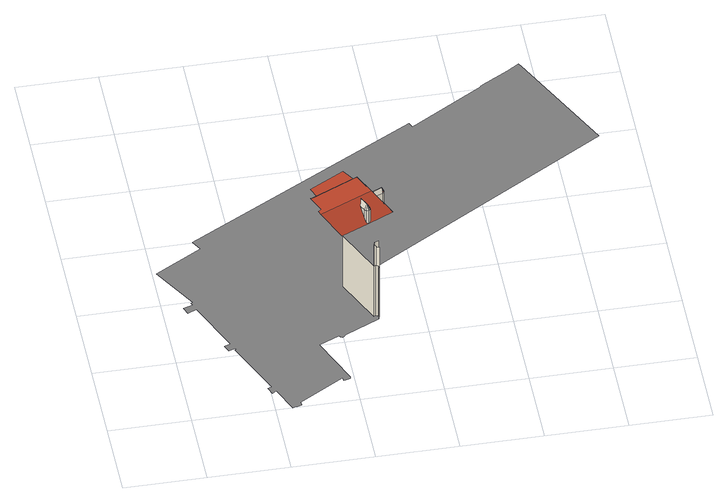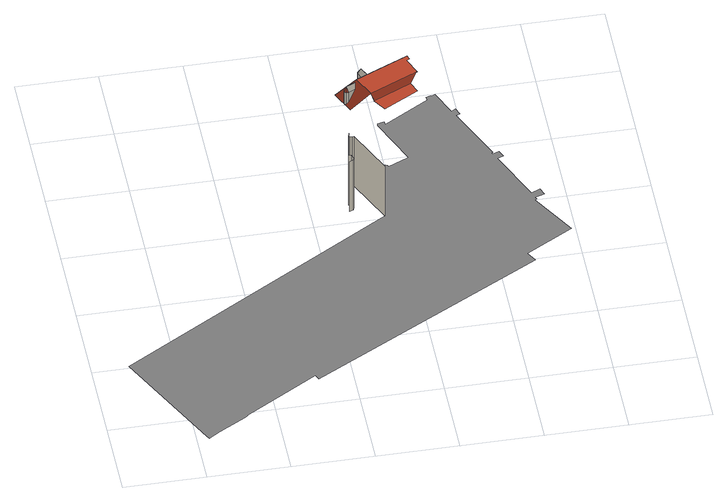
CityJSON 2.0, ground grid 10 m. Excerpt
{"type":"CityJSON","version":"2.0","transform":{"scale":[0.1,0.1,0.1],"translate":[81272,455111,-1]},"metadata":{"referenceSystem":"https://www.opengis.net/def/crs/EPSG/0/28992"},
"CityObjects":{
"building1":{"type":"Building","attributes":{"Volume":104797.07,"Dakoppervlakte":8542.52,"Muuroppervlakte":13883.88,"Vloeroppervlakte":5073.26,"hoogte_Z_max_in_m_NAP":34.28,"GEB_DOEL":"kantoorfunctie - kantoorfunctie,woonfunctie","yearOfConstruction":1620,"measuredHeight":34.75},"children":["building1-1","building1-2"],"geometry":[{"type":"MultiSurface","lod":"2","boundaries":[[[0,1,2,3,4,5,6]],[[7,8,9,10,11,12,13,14,15,16,17,18,19,20,21,22,23,24,25,26,27,28,29,30,31,32,33,34,35,36,37,38,39,40,41,42,43,44,45,46,47,48,49,50,51,52,53,54,55,56,57,58,59]],[[60,61,62,63]],[[4,64,61,60,5]],[[65,66,67]],[[68,69,70,71,72,3,2,73,71,74,65,67,75]],[[66,65,74,76]],[[76,77,66]],[[67,66,77,75]],[[71,78,76,74]],[[78,77,76]],[[79,77,78]],[[75,77,80,68]],[[70,79,78,71]],[[80,77,79]],[[69,80,79,70]],[[68,80,69]],[[58,81,82,59]],[[61,64,83]],[[83,64,4]],[[59,82,84,7]],[[10,85,86,11]],[[7,84,87,8]],[[9,88,85,10]],[[8,87,88,9]],[[72,89,4,3],[90,91,92,93,94,95,96,97]],[[98,99,92,91]],[[100,98,91,90]],[[99,93,92]],[[101,102,103,104]],[[104,103,105,106]],[[107,108,102,101]],[[109,94,93,99]],[[106,105,110,111]]],"semantics":{"surfaces":[{"type":"RoofSurface"},{"type":"GroundSurface"},{"type":"WallSurface"}],"values":[0,1,0,0,null,0,null,null,null,null,null,null,null,null,null,null,null,2,2,2,2,2,2,2,2,0,null,null,null,2,2,2,null,2]}}]},
"building1-1":{"type":"BuildingInstallation","parents":["building1"],"geometry":[{"type":"MultiSurface","lod":"2","boundaries":[[[76,77,66]],[[80,77,79]],[[67,66,77,75]],[[75,77,80,68]],[[79,77,78]],[[78,77,76]],[[66,65,74,76]],[[69,80,79,70]],[[70,79,78,71]],[[71,78,76,74]],[[65,66,67]],[[68,80,69]]],"semantics":{"surfaces":[{"type":"RoofSurface"},{"type":"WallSurface"}],"values":[0,0,0,0,0,0,1,1,1,1,1,1]}}]},
"building1-2":{"type":"BuildingInstallation","parents":["building1"],"geometry":[{"type":"MultiSurface","lod":"2","boundaries":[[[100,98,91,90]],[[98,99,92,91]],[[98,100,112]],[[98,112,113]],[[98,113,109]],[[98,109,99]],[[100,97,96,112]],[[112,96,95,113]],[[113,95,94,109]],[[109,94,93,99]],[[90,97,100]],[[99,93,92]]],"semantics":{"surfaces":[{"type":"RoofSurface"},{"type":"WallSurface"}],"values":[0,0,0,0,0,0,1,1,1,1,1,1]}}]}
},
"vertices":[
[178,133,189],[174,131,189],[176,125,189],[241,154,189],[229,181,189],[170,154,189],[169,154,189],[243,139,5],[246,138,5],[247,136,5],[246,134,5],[246,132,5],[204,113,5],[201,111,5],[201,110,5],[199,109,5],[196,110,5],[195,112,5],[170,101,5],[195,40,5],[195,38,5],[189,36,5],[187,36,5],[186,40,5],[130,8,5],[131,5,5],[131,3,5],[126,1,5],[124,2,5],[120,0,5],[106,32,5],[101,29,5],[97,38,5],[102,40,5],[71,110,5],[73,111,5],[72,113,5],[64,110,5],[60,118,5],[68,121,5],[40,187,5],[29,182,5],[25,191,5],[37,195,5],[35,198,5],[38,199,5],[5,255,5],[63,288,5],[56,301,5],[341,457,5],[344,450,5],[434,503,5],[434,504,5],[437,506,5],[470,525,5],[485,534,5],[487,530,5],[555,396,5],[215,195,5],[241,138,5],[179,164,181],[226,186,181],[216,202,181],[173,178,181],[226,185,182],[229,133,166],[229,133,180],[225,141,180],[232,144,180],[236,136,166],[236,133,161],[234,131,160],[265,145,160],[199,115,160],[231,131,161],[227,146,187],[231,131,180],[232,135,187],[234,131,180],[236,133,180],[236,136,180],[215,195,84],[241,138,84],[226,185,181],[243,139,84],[246,134,84],[246,132,84],[246,138,84],[247,136,84],[252,174,160],[247,154,180],[243,156,186],[244,161,180],[252,165,166],[255,165,162],[257,163,160],[257,160,162],[255,157,166],[254,161,186],[252,165,180],[255,157,180],[250,170,5],[250,170,84],[248,175,84],[248,175,5],[249,178,84],[249,178,5],[253,169,5],[253,169,84],[255,165,180],[254,180,84],[254,180,5],
[257,160,180],[257,163,180]
]}
